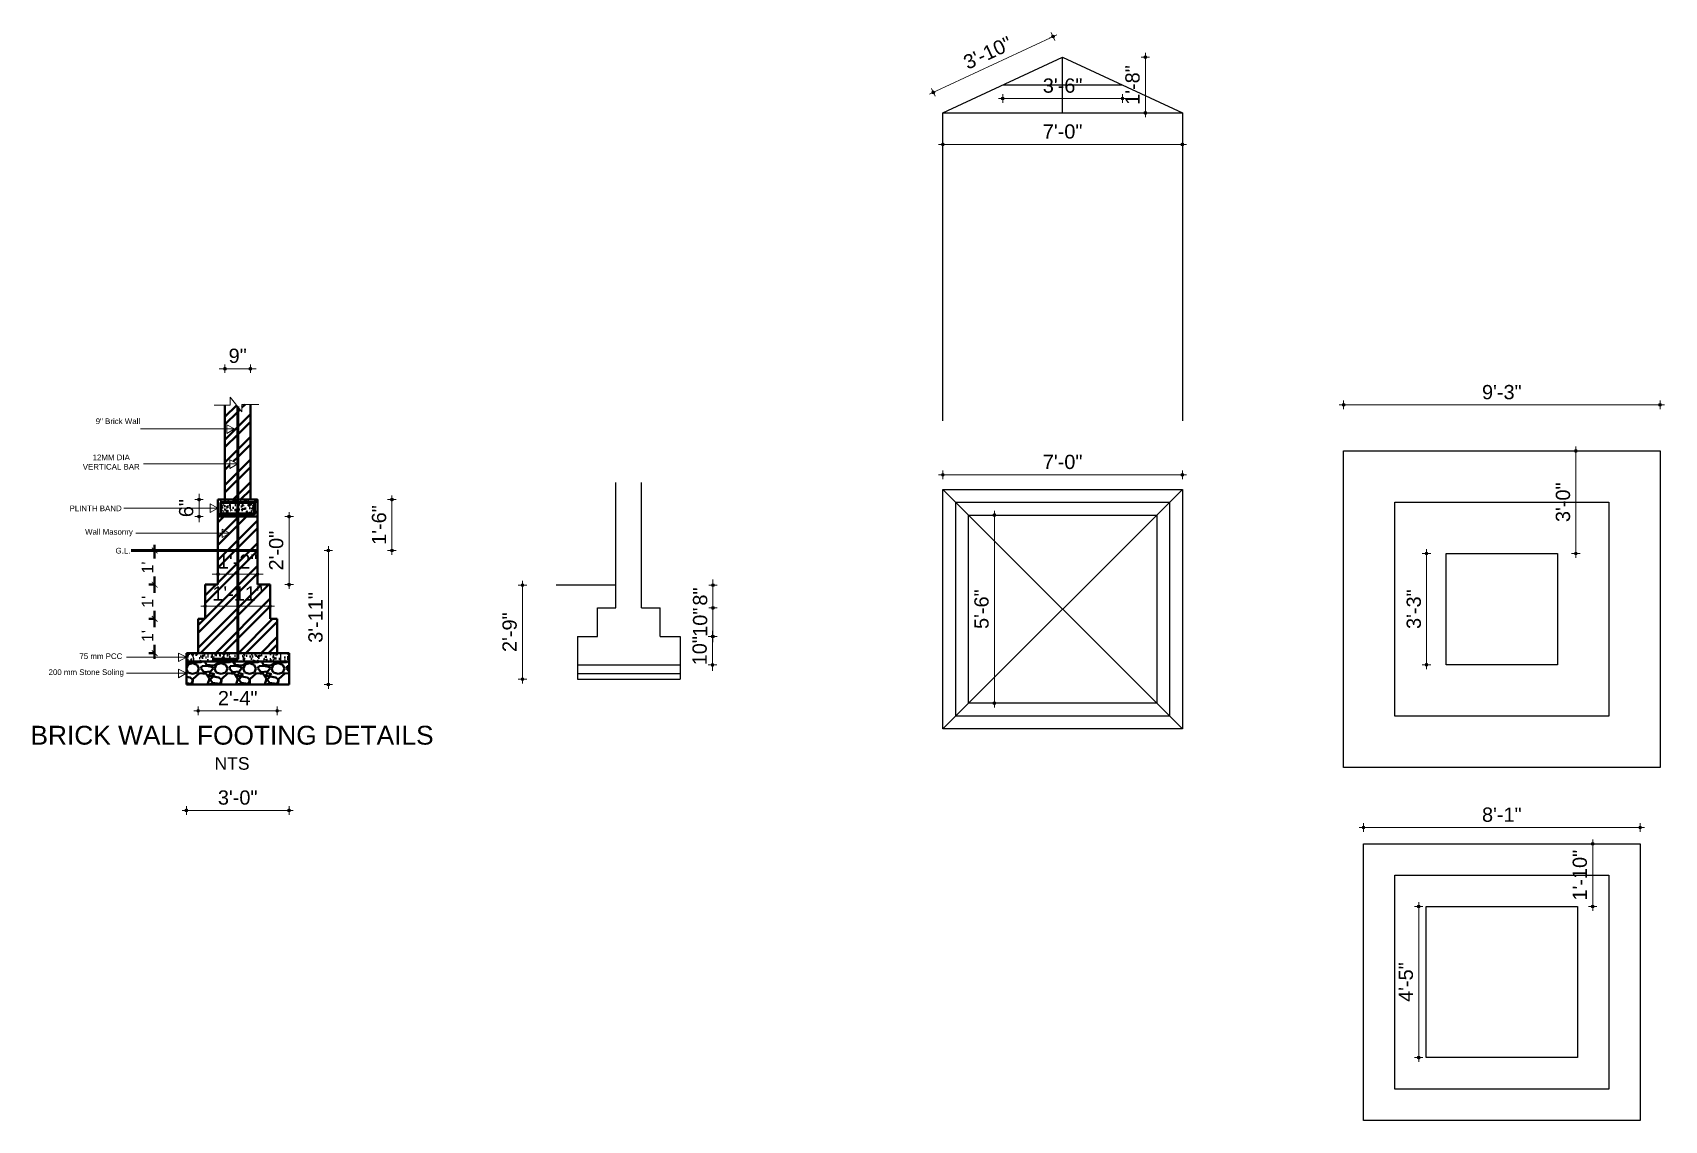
# Model space of a CAD drawing. Header units: inches. Extents: x -2003 to 2927, y -2753 to -1575.
# Drawn here: x 974 to 1546, y -2188 to -1807 of the extents above; entities that cross this region are included whole.
import ezdxf

# ---------------------------------------------------------------- set-up
doc = ezdxf.new("R2010")
doc.units = ezdxf.units.IN
doc.header["$LTSCALE"] = 0.5
doc.header["$MEASUREMENT"] = 0
doc.header["$PDMODE"] = 66
for name, color, linetype, lineweight in [('hatch', 9, 'Continuous', 0), ('SLAB', 1, 'Continuous', 50), ('Staircase_C', 4, 'Continuous', 18), ('TEXT', 220, 'Continuous', 9), ('Toilet', 7, 'Continuous', 25), ('wall', 20, 'Continuous', 40), ('Wall_C', 6, 'Continuous', 40)]:
    doc.layers.add(name, color=color, linetype=linetype, lineweight=lineweight)
doc.styles.get("Standard").update_dxf_attribs({"font": 'arial.ttf'})
doc.styles.add('style1', font='arial.ttf', dxfattribs={"height": 7})
doc.dimstyles.new('FT_50_scale', dxfattribs={"dimscale": 0.5, "dimtxt": 8, "dimasz": 4, "dimexe": 4, "dimexo": 6, "dimgap": 1, "dimtad": 1, "dimdec": 0, "dimzin": 0, "dimdsep": 46, "dimlunit": 4, "dimtxsty": 'Standard', "dimblk": 'ARCHTICK', "dimcen": 0.125, "dimdle": 4, "dimclrd": 256, "dimclre": 256, "dimclrt": 3, "dimadec": 0, "dimazin": 0, "dimtfac": 1, "dimtdec": 0, "dimtix": 1, "dimtofl": 0, "dimtmove": 2, "dimatfit": 0, "dimfxl": 4, "dimfxlon": 1, "dimtolj": 1, "dimtzin": 0, "dimlwd": -1, "dimlwe": -1, "dimarcsym": 1})
doc.dimstyles.new('S8', dxfattribs={"dimtxt": 5, "dimasz": 1, "dimexe": 6, "dimexo": 18, "dimgap": 1.9375, "dimtad": 1, "dimdec": 0, "dimzin": 3, "dimdsep": 46, "dimlunit": 4, "dimtxsty": 'Standard', "dimblk": 'dot 2', "dimcen": 12, "dimse1": 1, "dimse2": 1, "dimclrd": 1, "dimclre": 1, "dimclrt": 256, "dimadec": 0, "dimazin": 0, "dimtfac": 0.75, "dimtdec": 0, "dimtix": 1, "dimtmove": 1, "dimatfit": 3, "dimldrblk": 'DOT', "dimfxl": 1, "dimtolj": 1, "dimtzin": 0, "dimlwd": 9, "dimlwe": 9, "dimarcsym": 0})
pattern_1 = [(50, (0, 0), (3.5863009, -0.3137607), [0.375, -4.125]), (355, (0, 0), (-0.6937567, 3.7609607), [0.3, -3.3]), (100.4514, (0.299, -0.026), (2.8925469, 3.4471977), [0.318701, -3.5057106]), (46.1842, (0, 1), (5.3362052, -0.827595), [0.5625, -6.1875]), (96.6356, (0.4447, 0.931), (4.6733135, 4.8705894), [0.4780514, -5.258565]), (351.1842, (0, 1), (4.6733097, 4.870593), [0.45, -4.95]), (21, (0.5, 0.75), (2.9845353, -2.01309445), [0.375, -4.125]), (326, (0.5, 0.75), (1.2165767, 3.6257502), [0.3, -3.3]), (71.4514, (0.7487, 0.5822), (4.2011131, 1.6126525), [0.318701, -3.5057106]), (37.5, (0, 0), (0.06079928, 1.66446927), [0, -3.26, 0, -3.35, 0, -3.3125]), (7.5, (0, 0), (1.3153477, 1.97205856), [0, -1.91, 0, -3.185, 0, -1.2625]), (327.5, (-1.115, 0), (2.66911218, -0.11277436), [0, -1.25, 0, -3.9, 0, -5.175]), (317.5, (-1.615, 0), (2.91593085, 0.5005249), [0, -1.625, 0, -2.59, 0, -3.675])]

# ---------------------------------------------------------------- blocks, each defined once
blk = doc.blocks.new('_ArchTick')
at = {"color": 0, "linetype": 'ByBlock', "const_width": 0.15}
blk.add_lwpolyline([(-0.5, -0.5), (0.5, 0.5)], dxfattribs=at)
blk = doc.blocks.new('*D727')
at = {"layer": 'Defpoints', "color": 0, "ltscale": 0.8, "transparency": 16777216}
for p in [(6812.68, 6670.86), (6827.45, 6670.86), (6827.45, 6658.86)]:
    blk.add_point(p, dxfattribs=at)
at = {"layer": 'Wall_C', "ltscale": 0.8, "transparency": 16777216}
for p, q in [((6812.68, 6656.86), (6812.68, 6672.86)), ((6812.72, 6670.86), (6810.68, 6670.86)), ((6812.72, 6658.86), (6810.68, 6658.86))]:
    blk.add_line(p, q, dxfattribs=at)
at = {"layer": 'Wall_C', "ltscale": 0.8, "transparency": 16777216, "xscale": 2, "yscale": 2, "zscale": 2}
for p, rotation in [((6812.68, 6670.86), 90), ((6812.68, 6658.86), 270)]:
    blk.add_blockref('_ArchTick', p, dxfattribs=dict(at, rotation=rotation))
at = {"layer": 'Wall_C', "color": 3, "ltscale": 0.8, "transparency": 16777216, "insert": (6810.17, 6664.86), "char_height": 4, "attachment_point": 5, "rotation": 90, "bg_fill": 3, "box_fill_scale": 1.25, "bg_fill_color": 256, "bg_fill_true_color": 13158600, "bg_fill_transparency": 213004}
blk.add_mtext("\\A1;1'", dxfattribs=at)
blk = doc.blocks.new('*D728')
at = {"layer": 'Defpoints', "color": 0, "ltscale": 0.8, "transparency": 16777216}
for p in [(6812.68, 6682.86), (6830.42, 6682.86), (6827.45, 6670.86)]:
    blk.add_point(p, dxfattribs=at)
at = {"layer": 'Wall_C', "ltscale": 0.8, "transparency": 16777216}
for p, q in [((6812.68, 6668.86), (6812.68, 6684.86)), ((6812.72, 6682.86), (6810.68, 6682.86)), ((6812.72, 6670.86), (6810.68, 6670.86))]:
    blk.add_line(p, q, dxfattribs=at)
at = {"layer": 'Wall_C', "ltscale": 0.8, "transparency": 16777216, "xscale": 2, "yscale": 2, "zscale": 2}
for p, rotation in [((6812.68, 6682.86), 90), ((6812.68, 6670.86), 270)]:
    blk.add_blockref('_ArchTick', p, dxfattribs=dict(at, rotation=rotation))
at = {"layer": 'Wall_C', "color": 3, "ltscale": 0.8, "transparency": 16777216, "insert": (6810.17, 6676.86), "char_height": 4, "attachment_point": 5, "rotation": 90, "bg_fill": 3, "box_fill_scale": 1.25, "bg_fill_color": 256, "bg_fill_true_color": 13158600, "bg_fill_transparency": 6491508}
blk.add_mtext("\\A1;1'", dxfattribs=at)
blk = doc.blocks.new('*D729')
at = {"layer": 'Defpoints', "color": 0, "ltscale": 0.8, "transparency": 16777216}
for p in [(6812.68, 6694.86), (6834.87, 6694.86), (6830.42, 6682.86)]:
    blk.add_point(p, dxfattribs=at)
at = {"layer": 'Wall_C', "ltscale": 0.8, "transparency": 16777216}
for p, q in [((6812.68, 6680.86), (6812.68, 6696.86)), ((6812.72, 6694.86), (6810.68, 6694.86)), ((6812.72, 6682.86), (6810.68, 6682.86))]:
    blk.add_line(p, q, dxfattribs=at)
at = {"layer": 'Wall_C', "ltscale": 0.8, "transparency": 16777216, "xscale": 2, "yscale": 2, "zscale": 2}
for p, rotation in [((6812.68, 6694.86), 90), ((6812.68, 6682.86), 270)]:
    blk.add_blockref('_ArchTick', p, dxfattribs=dict(at, rotation=rotation))
at = {"layer": 'Wall_C', "color": 3, "ltscale": 0.8, "transparency": 16777216, "insert": (6810.17, 6688.86), "char_height": 4, "attachment_point": 5, "rotation": 90, "bg_fill": 3, "box_fill_scale": 1.25, "bg_fill_color": 256, "bg_fill_true_color": 13158600, "bg_fill_transparency": 344828}
blk.add_mtext("\\A1;1'", dxfattribs=at)
blk = doc.blocks.new('dot1')
at = {"layer": 'hatch'}
h = blk.add_hatch(color=256, dxfattribs=at)
edge = h.paths.add_edge_path()
edge.add_arc((0, 0), 1, 0, 360)
for p, q in [((3, 0), (-3, 0)), ((0, 3), (0, -3))]:
    blk.add_line(p, q, dxfattribs=at)
blk.add_circle((0, 0), 1, dxfattribs=at)
blk = doc.blocks.new('dot 2')
at = {"layer": 'hatch', "xscale": 0.5, "yscale": 0.5, "zscale": 0.5}
blk.add_blockref('dot1', (0, 0), dxfattribs=at)
blk = doc.blocks.new('*D731')
at = {"layer": 'Defpoints', "color": 0, "transparency": 16777216}
for p in [(1050.32, -1924.75), (1041.41, -1954.14), (1050.32, -1954.14)]:
    blk.add_point(p, dxfattribs=at)
at = {"layer": 'Toilet', "color": 1, "lineweight": 9, "transparency": 16777216}
for p, q in [((1040.41, -1924.75), (1039.41, -1924.75)), ((1041.41, -1924.75), (1050.32, -1924.75)), ((1051.32, -1924.75), (1052.32, -1924.75))]:
    blk.add_line(p, q, dxfattribs=at)
blk.add_blockref('dot 2', (1041.41, -1924.75), dxfattribs=at)
at = {"layer": 'Toilet', "color": 1, "lineweight": 9, "transparency": 16777216, "rotation": 180}
blk.add_blockref('dot 2', (1050.32, -1924.75), dxfattribs=at)
at = {"layer": 'Toilet', "transparency": 16777216, "insert": (1045.87, -1920.26), "char_height": 5, "attachment_point": 5}
blk.add_mtext('\\A1;9"', dxfattribs=at)
blk = doc.blocks.new('_Dot')
at = {"color": 0, "linetype": 'ByBlock', "lineweight": -2}
blk.add_line((-0.5, 0), (-1, 0), dxfattribs=at)
at = {"color": 0, "linetype": 'ByBlock', "const_width": 0.5}
blk.add_lwpolyline([(-0.25, 0, 1), (0.25, 0, 1)], format="xyb", close=True, dxfattribs=at)
blk = doc.blocks.new('*D732')
at = {"layer": 'Defpoints', "color": 0, "transparency": 16777216}
for p in [(1032.01, -2024.5), (1059.73, -2024.5), (1032.01, -2044.76)]:
    blk.add_point(p, dxfattribs=at)
at = {"layer": 'Toilet', "color": 1, "lineweight": 9, "transparency": 16777216}
blk.add_line((1058.73, -2044.76), (1033.01, -2044.76), dxfattribs=at)
at = {"layer": 'Toilet', "color": 1, "lineweight": 9, "transparency": 16777216, "rotation": 180}
blk.add_blockref('dot 2', (1032.01, -2044.76), dxfattribs=at)
at = {"layer": 'Toilet', "color": 1, "lineweight": 9, "transparency": 16777216}
blk.add_blockref('dot 2', (1059.73, -2044.76), dxfattribs=at)
at = {"layer": 'Toilet', "transparency": 16777216, "insert": (1045.87, -2040.31), "char_height": 5, "attachment_point": 5}
blk.add_mtext('\\A1;2\'-4"', dxfattribs=at)
blk = doc.blocks.new('*D733')
at = {"layer": 'Defpoints', "color": 0, "transparency": 16777216}
for p in [(1022.95, -1988.5), (1027.87, -2035.5), (1077.68, -2035.5)]:
    blk.add_point(p, dxfattribs=at)
at = {"layer": 'Toilet', "color": 1, "lineweight": 9, "transparency": 16777216}
blk.add_line((1077.68, -1989.5), (1077.68, -2034.5), dxfattribs=at)
for p, rotation in [((1077.68, -1988.5), 90), ((1077.68, -2035.5), 270)]:
    blk.add_blockref('dot 2', p, dxfattribs=dict(at, rotation=rotation))
at = {"layer": 'Toilet', "transparency": 16777216, "insert": (1073.18, -2012), "char_height": 5, "attachment_point": 5, "rotation": 90}
blk.add_mtext('\\A1;3\'-11"', dxfattribs=at)
blk = doc.blocks.new('*D734')
at = {"layer": 'Defpoints', "color": 0, "transparency": 16777216}
for p in [(1027.87, -2035.5), (1063.87, -2035.5), (1027.87, -2079.69)]:
    blk.add_point(p, dxfattribs=at)
at = {"layer": 'Toilet', "color": 1, "lineweight": 9, "transparency": 16777216}
blk.add_line((1062.87, -2079.69), (1028.87, -2079.69), dxfattribs=at)
at = {"layer": 'Toilet', "color": 1, "lineweight": 9, "transparency": 16777216, "rotation": 180}
blk.add_blockref('dot 2', (1027.87, -2079.69), dxfattribs=at)
at = {"layer": 'Toilet', "color": 1, "lineweight": 9, "transparency": 16777216}
blk.add_blockref('dot 2', (1063.87, -2079.69), dxfattribs=at)
at = {"layer": 'Toilet', "transparency": 16777216, "insert": (1045.87, -2075.2), "char_height": 5, "attachment_point": 5}
blk.add_mtext('\\A1;3\'-0"', dxfattribs=at)
blk = doc.blocks.new('*D736')
at = {"layer": 'Defpoints', "color": 0, "transparency": 16777216}
for p in [(1052.8, -1996.84), (1038.94, -2000.5), (1052.8, -2000.5)]:
    blk.add_point(p, dxfattribs=at)
at = {"layer": 'Toilet', "color": 1, "lineweight": 9, "transparency": 16777216}
for p, q in [((1037.94, -1996.84), (1036.94, -1996.84)), ((1038.94, -1996.84), (1052.8, -1996.84)), ((1053.8, -1996.84), (1054.8, -1996.84))]:
    blk.add_line(p, q, dxfattribs=at)
blk.add_blockref('dot 2', (1038.94, -1996.84), dxfattribs=at)
at = {"layer": 'Toilet', "color": 1, "lineweight": 9, "transparency": 16777216, "rotation": 180}
blk.add_blockref('dot 2', (1052.8, -1996.84), dxfattribs=at)
at = {"layer": 'Toilet', "transparency": 16777216, "insert": (1045.87, -1992.39), "char_height": 5, "attachment_point": 5}
blk.add_mtext('\\A1;1\'-2"', dxfattribs=at)
blk = doc.blocks.new('*D737')
at = {"layer": 'Defpoints', "color": 0, "transparency": 16777216}
for p in [(1038.94, -1970.68), (1099.96, -1970.68), (1030.67, -1988.5)]:
    blk.add_point(p, dxfattribs=at)
at = {"layer": 'Toilet', "color": 1, "lineweight": 9, "transparency": 16777216}
blk.add_line((1099.96, -1987.5), (1099.96, -1971.68), dxfattribs=at)
for p, rotation in [((1099.96, -1970.68), 90), ((1099.96, -1988.5), 270)]:
    blk.add_blockref('dot 2', p, dxfattribs=dict(at, rotation=rotation))
at = {"layer": 'Toilet', "transparency": 16777216, "insert": (1095.47, -1979.59), "char_height": 5, "attachment_point": 5, "rotation": 90}
blk.add_mtext('\\A1;1\'-6"', dxfattribs=at)
blk = doc.blocks.new('*D738')
at = {"layer": 'Defpoints', "color": 0, "transparency": 16777216}
for p in [(1052.8, -1976.62), (1063.89, -1976.62), (1052.8, -2000.5)]:
    blk.add_point(p, dxfattribs=at)
at = {"layer": 'Toilet', "color": 1, "lineweight": 9, "transparency": 16777216}
blk.add_line((1063.89, -1999.5), (1063.89, -1977.62), dxfattribs=at)
for p, rotation in [((1063.89, -1976.62), 90), ((1063.89, -2000.5), 270)]:
    blk.add_blockref('dot 2', p, dxfattribs=dict(at, rotation=rotation))
at = {"layer": 'Toilet', "transparency": 16777216, "insert": (1059.4, -1988.56), "char_height": 5, "attachment_point": 5, "rotation": 90}
blk.add_mtext('\\A1;2\'-0"', dxfattribs=at)
blk = doc.blocks.new('*D739')
at = {"layer": 'Defpoints', "color": 0, "transparency": 16777216}
for p in [(1038.94, -1970.68), (1032.32, -1976.62), (1038.94, -1976.62)]:
    blk.add_point(p, dxfattribs=at)
at = {"layer": 'Toilet', "color": 1, "lineweight": 9, "transparency": 16777216}
for p, q in [((1032.32, -1969.68), (1032.32, -1968.68)), ((1032.32, -1970.68), (1032.32, -1976.62)), ((1032.32, -1977.62), (1032.32, -1978.62))]:
    blk.add_line(p, q, dxfattribs=at)
for p, rotation in [((1032.32, -1970.68), 270), ((1032.32, -1976.62), 90)]:
    blk.add_blockref('dot 2', p, dxfattribs=dict(at, rotation=rotation))
at = {"layer": 'Toilet', "transparency": 16777216, "insert": (1027.83, -1973.65), "char_height": 5, "attachment_point": 5, "rotation": 90}
blk.add_mtext('\\A1;6"', dxfattribs=at)
blk = doc.blocks.new('*D742')
at = {"layer": 'Defpoints', "color": 0, "transparency": 16777216}
for p in [(1537.73, -2085.7), (1440.73, -2091.41), (1537.73, -2091.41)]:
    blk.add_point(p, dxfattribs=at)
at = {"layer": 'Toilet', "color": 1, "lineweight": 9, "transparency": 16777216}
blk.add_line((1441.73, -2085.7), (1536.73, -2085.7), dxfattribs=at)
at = {"layer": 'Toilet', "color": 1, "lineweight": 9, "transparency": 16777216, "rotation": 180}
blk.add_blockref('dot 2', (1440.73, -2085.7), dxfattribs=at)
at = {"layer": 'Toilet', "color": 1, "lineweight": 9, "transparency": 16777216}
blk.add_blockref('dot 2', (1537.73, -2085.7), dxfattribs=at)
at = {"layer": 'Toilet', "transparency": 16777216, "insert": (1489.23, -2081.21), "char_height": 5, "attachment_point": 5}
blk.add_mtext('\\A1;8\'-1"', dxfattribs=at)
blk = doc.blocks.new('*D743')
at = {"layer": 'Defpoints', "color": 0, "transparency": 16777216}
for p in [(1460.07, -2113.41), (1462.73, -2113.41), (1462.73, -2166.41)]:
    blk.add_point(p, dxfattribs=at)
at = {"layer": 'Toilet', "color": 1, "lineweight": 9, "transparency": 16777216}
blk.add_line((1460.07, -2165.41), (1460.07, -2114.41), dxfattribs=at)
for p, rotation in [((1460.07, -2113.41), 90), ((1460.07, -2166.41), 270)]:
    blk.add_blockref('dot 2', p, dxfattribs=dict(at, rotation=rotation))
at = {"layer": 'Toilet', "transparency": 16777216, "insert": (1455.59, -2139.91), "char_height": 5, "attachment_point": 5, "rotation": 90}
blk.add_mtext('\\A1;4\'-5"', dxfattribs=at)
blk = doc.blocks.new('*D744')
at = {"layer": 'Defpoints', "color": 0, "transparency": 16777216}
for p in [(1377.19, -1961.96), (1293.19, -1967.09), (1377.19, -1967.09)]:
    blk.add_point(p, dxfattribs=at)
at = {"layer": 'Toilet', "color": 1, "lineweight": 9, "transparency": 16777216}
blk.add_line((1294.19, -1961.96), (1376.19, -1961.96), dxfattribs=at)
at = {"layer": 'Toilet', "color": 1, "lineweight": 9, "transparency": 16777216, "rotation": 180}
blk.add_blockref('dot 2', (1293.19, -1961.96), dxfattribs=at)
at = {"layer": 'Toilet', "color": 1, "lineweight": 9, "transparency": 16777216}
blk.add_blockref('dot 2', (1377.19, -1961.96), dxfattribs=at)
at = {"layer": 'Toilet', "transparency": 16777216, "insert": (1335.19, -1957.47), "char_height": 5, "attachment_point": 5}
blk.add_mtext('\\A1;7\'-0"', dxfattribs=at)
blk = doc.blocks.new('*D745')
at = {"layer": 'Defpoints', "color": 0, "transparency": 16777216}
for p in [(1302.19, -1976.09), (1311.25, -1976.09), (1302.19, -2042.09)]:
    blk.add_point(p, dxfattribs=at)
at = {"layer": 'Toilet', "color": 1, "lineweight": 9, "transparency": 16777216}
blk.add_line((1311.25, -2041.09), (1311.25, -1977.09), dxfattribs=at)
for p, rotation in [((1311.25, -1976.09), 90), ((1311.25, -2042.09), 270)]:
    blk.add_blockref('dot 2', p, dxfattribs=dict(at, rotation=rotation))
at = {"layer": 'Toilet', "transparency": 16777216, "insert": (1306.76, -2009.09), "char_height": 5, "attachment_point": 5, "rotation": 90}
blk.add_mtext('\\A1;5\'-6"', dxfattribs=at)
blk = doc.blocks.new('*D746')
at = {"layer": 'Defpoints', "color": 0, "transparency": 16777216}
for p in [(1508.73, -1953.59), (1515.18, -1953.59), (1508.73, -1989.59)]:
    blk.add_point(p, dxfattribs=at)
at = {"layer": 'Toilet', "color": 1, "lineweight": 9, "transparency": 16777216}
blk.add_line((1515.18, -1988.59), (1515.18, -1954.59), dxfattribs=at)
for p, rotation in [((1515.18, -1953.59), 90), ((1515.18, -1989.59), 270)]:
    blk.add_blockref('dot 2', p, dxfattribs=dict(at, rotation=rotation))
at = {"layer": 'Toilet', "transparency": 16777216, "insert": (1510.69, -1971.59), "char_height": 5, "attachment_point": 5, "rotation": 90}
blk.add_mtext('\\A1;3\'-0"', dxfattribs=at)
blk = doc.blocks.new('*D747')
at = {"layer": 'Defpoints', "color": 0, "transparency": 16777216}
for p in [(1515.18, -2091.41), (1521.09, -2091.41), (1515.18, -2113.41)]:
    blk.add_point(p, dxfattribs=at)
at = {"layer": 'Toilet', "color": 1, "lineweight": 9, "transparency": 16777216}
blk.add_line((1521.09, -2112.41), (1521.09, -2092.41), dxfattribs=at)
for p, rotation in [((1521.09, -2091.41), 90), ((1521.09, -2113.41), 270)]:
    blk.add_blockref('dot 2', p, dxfattribs=dict(at, rotation=rotation))
at = {"layer": 'Toilet', "transparency": 16777216, "insert": (1516.6, -2102.41), "char_height": 5, "attachment_point": 5, "rotation": 90}
blk.add_mtext('\\A1;1\'-10"', dxfattribs=at)
blk = doc.blocks.new('*D748')
at = {"layer": 'Defpoints', "color": 0, "transparency": 16777216}
for p in [(1201.05, -2018.67), (1201.05, -2028.67), (1212.4, -2028.67)]:
    blk.add_point(p, dxfattribs=at)
at = {"layer": 'Toilet', "color": 1, "lineweight": 9, "transparency": 16777216}
for p, q in [((1212.4, -2017.67), (1212.4, -2016.67)), ((1212.4, -2018.67), (1212.4, -2028.67)), ((1212.4, -2029.67), (1212.4, -2030.67))]:
    blk.add_line(p, q, dxfattribs=at)
for p, rotation in [((1212.4, -2018.67), 270), ((1212.4, -2028.67), 90)]:
    blk.add_blockref('dot 2', p, dxfattribs=dict(at, rotation=rotation))
at = {"layer": 'Toilet', "transparency": 16777216, "insert": (1207.91, -2023.67), "char_height": 5, "attachment_point": 5, "rotation": 90}
blk.add_mtext('\\A1;10"', dxfattribs=at)
blk = doc.blocks.new('*D749')
at = {"layer": 'Defpoints', "color": 0, "transparency": 16777216}
for p in [(1194.05, -2008.67), (1212.57, -2008.67), (1194.05, -2018.67)]:
    blk.add_point(p, dxfattribs=at)
at = {"layer": 'Toilet', "color": 1, "lineweight": 9, "transparency": 16777216}
for p, q in [((1212.57, -2007.67), (1212.57, -2006.67)), ((1212.57, -2018.67), (1212.57, -2008.67)), ((1212.57, -2019.67), (1212.57, -2020.67))]:
    blk.add_line(p, q, dxfattribs=at)
for p, rotation in [((1212.57, -2008.67), 270), ((1212.57, -2018.67), 90)]:
    blk.add_blockref('dot 2', p, dxfattribs=dict(at, rotation=rotation))
at = {"layer": 'Toilet', "transparency": 16777216, "insert": (1208.08, -2013.67), "char_height": 5, "attachment_point": 5, "rotation": 90}
blk.add_mtext('\\A1;10"', dxfattribs=at)
blk = doc.blocks.new('*D750')
at = {"layer": 'Defpoints', "color": 0, "transparency": 16777216}
for p in [(1145.76, -2000.67), (1165.05, -2000.67), (1165.05, -2033.67)]:
    blk.add_point(p, dxfattribs=at)
at = {"layer": 'Toilet', "color": 1, "lineweight": 9, "transparency": 16777216}
blk.add_line((1145.76, -2032.67), (1145.76, -2001.67), dxfattribs=at)
for p, rotation in [((1145.76, -2000.67), 90), ((1145.76, -2033.67), 270)]:
    blk.add_blockref('dot 2', p, dxfattribs=dict(at, rotation=rotation))
at = {"layer": 'Toilet', "transparency": 16777216, "insert": (1141.26, -2017.17), "char_height": 5, "attachment_point": 5, "rotation": 90}
blk.add_mtext('\\A1;2\'-9"', dxfattribs=at)
blk = doc.blocks.new('*D751')
at = {"layer": 'Defpoints', "color": 0, "transparency": 16777216}
for p in [(1178.55, -2000.67), (1212.57, -2000.67), (1178.55, -2008.67)]:
    blk.add_point(p, dxfattribs=at)
at = {"layer": 'Toilet', "color": 1, "lineweight": 9, "transparency": 16777216}
for p, q in [((1212.57, -1999.67), (1212.57, -1998.67)), ((1212.57, -2008.67), (1212.57, -2000.67)), ((1212.57, -2009.67), (1212.57, -2010.67))]:
    blk.add_line(p, q, dxfattribs=at)
for p, rotation in [((1212.57, -2000.67), 270), ((1212.57, -2008.67), 90)]:
    blk.add_blockref('dot 2', p, dxfattribs=dict(at, rotation=rotation))
at = {"layer": 'Toilet', "transparency": 16777216, "insert": (1208.08, -2004.67), "char_height": 5, "attachment_point": 5, "rotation": 90}
blk.add_mtext('\\A1;8"', dxfattribs=at)
blk = doc.blocks.new('*D752')
at = {"layer": 'Defpoints', "color": 0, "transparency": 16777216}
for p in [(1331.82, -1808.22), (1335.19, -1815.46), (1293.19, -1835.05)]:
    blk.add_point(p, dxfattribs=at)
at = {"layer": 'Toilet', "color": 1, "lineweight": 9, "transparency": 16777216}
blk.add_line((1290.73, -1827.39), (1330.91, -1808.65), dxfattribs=at)
for p, rotation in [((1331.82, -1808.22), 24.99999999999985), ((1289.82, -1827.81), 204.9999999999998)]:
    blk.add_blockref('dot 2', p, dxfattribs=dict(at, rotation=rotation))
at = {"layer": 'Toilet', "transparency": 16777216, "insert": (1308.92, -1813.94), "char_height": 5, "attachment_point": 5, "rotation": 25}
blk.add_mtext('\\A1;3\'-10"', dxfattribs=at)
blk = doc.blocks.new('*D753')
at = {"layer": 'Defpoints', "color": 0, "transparency": 16777216}
for p in [(1314.19, -1825.25), (1356.19, -1825.25), (1314.19, -1829.97)]:
    blk.add_point(p, dxfattribs=at)
at = {"layer": 'Toilet', "color": 1, "lineweight": 9, "transparency": 16777216}
blk.add_line((1355.19, -1829.97), (1315.19, -1829.97), dxfattribs=at)
at = {"layer": 'Toilet', "color": 1, "lineweight": 9, "transparency": 16777216, "rotation": 180}
blk.add_blockref('dot 2', (1314.19, -1829.97), dxfattribs=at)
at = {"layer": 'Toilet', "color": 1, "lineweight": 9, "transparency": 16777216}
blk.add_blockref('dot 2', (1356.19, -1829.97), dxfattribs=at)
at = {"layer": 'Toilet', "transparency": 16777216, "insert": (1335.19, -1825.47), "char_height": 5, "attachment_point": 5}
blk.add_mtext('\\A1;3\'-6"', dxfattribs=at)
blk = doc.blocks.new('*D754')
at = {"layer": 'Defpoints', "color": 0, "transparency": 16777216}
for p in [(1293.19, -1835.05), (1377.19, -1835.05), (1377.19, -1846.06)]:
    blk.add_point(p, dxfattribs=at)
at = {"layer": 'Toilet', "color": 1, "lineweight": 9, "transparency": 16777216}
blk.add_line((1294.19, -1846.06), (1376.19, -1846.06), dxfattribs=at)
at = {"layer": 'Toilet', "color": 1, "lineweight": 9, "transparency": 16777216, "rotation": 180}
blk.add_blockref('dot 2', (1293.19, -1846.06), dxfattribs=at)
at = {"layer": 'Toilet', "color": 1, "lineweight": 9, "transparency": 16777216}
blk.add_blockref('dot 2', (1377.19, -1846.06), dxfattribs=at)
at = {"layer": 'Toilet', "transparency": 16777216, "insert": (1335.19, -1841.57), "char_height": 5, "attachment_point": 5}
blk.add_mtext('\\A1;7\'-0"', dxfattribs=at)
blk = doc.blocks.new('*D755')
at = {"layer": 'Defpoints', "color": 0, "transparency": 16777216}
for p in [(1335.19, -1815.46), (1364.21, -1815.46), (1335.19, -1835.05)]:
    blk.add_point(p, dxfattribs=at)
at = {"layer": 'Toilet', "color": 1, "lineweight": 9, "transparency": 16777216}
blk.add_line((1364.21, -1834.05), (1364.21, -1816.46), dxfattribs=at)
for p, rotation in [((1364.21, -1815.46), 90), ((1364.21, -1835.05), 270)]:
    blk.add_blockref('dot 2', p, dxfattribs=dict(at, rotation=rotation))
at = {"layer": 'Toilet', "transparency": 16777216, "insert": (1359.72, -1825.25), "char_height": 5, "attachment_point": 5, "rotation": 90}
blk.add_mtext('\\A1;1\'-8"', dxfattribs=at)
blk = doc.blocks.new('vhm')
at = {"layer": 'hatch'}
h = blk.add_hatch(color=7, dxfattribs=at)
h.dxf.hatch_style = 1
h.paths.add_polyline_path([(6837, 6711.05, 1), (6836.01, 6711.05, 1)])
h.paths.add_polyline_path([(6837, 6708.38, 1), (6836.01, 6708.38, 1)])
h.paths.add_polyline_path([(6847.59, 6711.05, 1), (6846.6, 6711.05, 1)])
h.paths.add_polyline_path([(6846.6, 6708.38, 1), (6847.59, 6708.38, 1)])
at = {"layer": 'Wall_C', "ltscale": 0.8}
h = blk.add_hatch(dxfattribs=at)
h.set_pattern_fill('ANSI32', color=256, scale=15, style=0)
h.paths.add_polyline_path([(6841.8, 6745.33), (6839.19, 6748.62), (6839.19, 6745.77), (6837.35, 6745.77), (6837.35, 6725.19), (6839.09, 6725.19), (6839.09, 6726.64), (6841.8, 6725.19)])
h = blk.add_hatch(dxfattribs=at)
h.set_pattern_fill('ANSI32', color=256, scale=15, style=0)
h.paths.add_polyline_path([(6830.42, 6670.86), (6827.94, 6670.86), (6827.94, 6658.86), (6841.8, 6658.86), (6841.8, 6666.44), (6841.8, 6694.86), (6834.87, 6694.86), (6834.87, 6682.86), (6830.42, 6682.86)])
h.paths.add_polyline_path([(6841.8, 6694.86), (6848.73, 6694.86), (6848.73, 6706.74), (6841.8, 6706.74)])
h.paths.add_polyline_path([(6848.73, 6694.86), (6841.8, 6694.86), (6841.8, 6666.44), (6841.8, 6658.86), (6855.66, 6658.86), (6855.66, 6670.86), (6853.19, 6670.86), (6853.19, 6682.86), (6848.73, 6682.86)])
h.paths.add_polyline_path([(6841.8, 6706.74), (6834.87, 6706.74), (6834.87, 6694.86), (6841.8, 6694.86)])
h.paths.add_polyline_path([(6837.35, 6712.68), (6841.8, 6712.68), (6841.8, 6725.19), (6839.09, 6723.63), (6839.09, 6725.19), (6837.35, 6725.19)])
h.paths.add_polyline_path([(6846.26, 6746.09), (6843.29, 6746.09), (6843.29, 6743.46), (6841.8, 6745.33), (6841.8, 6712.68), (6846.26, 6712.68)])
h = blk.add_hatch(dxfattribs=at)
h.set_pattern_fill('AR-CONC', color=256, scale=0.5, style=0)
h.set_pattern_definition(pattern_1)
h.paths.add_polyline_path([(6841.8, 6711.69), (6835.86, 6711.69), (6835.86, 6707.73), (6841.8, 6707.73)], flags=17)
h.paths.add_polyline_path([(6837, 6708.38, -1), (6836.01, 6708.38, -1)], flags=16)
h.paths.add_polyline_path([(6836.01, 6711.05, -1), (6837, 6711.05, -1)], flags=16)
h.paths.add_polyline_path([(6841.8, 6712.68), (6834.87, 6712.68), (6834.87, 6706.74), (6841.8, 6706.74), (6841.8, 6707.73), (6835.86, 6707.73), (6835.86, 6711.69), (6841.8, 6711.69)])
h.paths.add_polyline_path([(6848.73, 6712.68), (6841.8, 6712.68), (6841.8, 6711.69), (6847.74, 6711.69), (6847.74, 6707.73), (6841.8, 6707.73), (6841.8, 6706.74), (6848.73, 6706.74)])
h.paths.add_polyline_path([(6847.74, 6711.69), (6841.8, 6711.69), (6841.8, 6707.73), (6847.74, 6707.73)], flags=17)
h.paths.add_polyline_path([(6846.6, 6711.05, -1), (6847.59, 6711.05, -1)], flags=16)
h.paths.add_polyline_path([(6847.59, 6708.38, -1), (6846.6, 6708.38, -1)], flags=16)
h = blk.add_hatch(dxfattribs=at)
h.set_pattern_fill('AR-CONC', color=256, scale=0.5, style=0)
h.set_pattern_definition(pattern_1)
h.paths.add_polyline_path([(6823.8, 6658.86), (6823.8, 6655.86), (6859.8, 6655.86), (6859.8, 6658.86)])
h = blk.add_hatch(dxfattribs=at)
h.set_pattern_fill('GRAVEL', color=256, scale=10, style=0)
h.set_pattern_definition([(228.0128, (7.2, 10), (-79.99998232, -90.000013416), [1.34536, -133.19088]), (184.9697, (6.3, 9), (120.000010515, 9.99991307), [2.30868, -228.55925]), (132.5104, (4, 8.8), (99.999907183, -110.00008674), [1.62788, -161.16032]), (267.2737, (0.1, 6.3), (9.999960177, 200.00000295), [2.10238, -208.13558]), (292.8337, (0, 4.2), (-50.000099054, 119.999964118), [2.06155, -204.09373]), (357.2737, (0.8, 2.3), (-200.00000295, 9.999960177), [2.10238, -208.13558]), (37.6942, (2.9, 2.2), (-130.000073456, -99.999904052), [2.78029, -275.24849]), (72.2553, (5.1, 3.9), (70.000107627, 219.999962312), [2.62488, -259.86321]), (121.4296, (5.9, 6.4), (-80.000082342, 129.999950365), [2.1095, -208.84073]), (175.2364, (4.8, 8.2), (110.00000946, -9.99991533), [2.40832, -118.00763]), (222.3974, (2.4, 8.4), (-120.000073511, -109.99992082), [3.11448, -308.33375]), (138.8141, (10, 6.2), (-70.00002947, 59.99997313), [1.06301, -105.23844]), (171.4692, (9.2, 6.9), (129.999982848, -20.0000791), [2.02237, -200.21511]), (225, (7.2, 7.2), (-1e-15, -10.000003), [1.41421, -12.72792]), (203.1986, (6.5, 8.4), (49.9999973, 20.00001325), [0.76158, -75.39615]), (291.8014, (5.8, 8.1), (-9.9999991, 30.00000273), [1.07703, -52.77462]), (30.9638, (6.2, 7.1), (29.99998022, 20.00002484), [1.74929, -56.56023]), (161.5651, (7.7, 8), (20.0000043, -9.999984), [1.26491, -30.35787]), (16.3895, (0, 8.1), (100.000021984, 29.999927098), [1.772, -175.42845]), (70.3462, (1.7, 8.6), (-39.999952474, -110.000021356), [1.48661, -147.17408]), (293.1986, (7.7, 10), (-20.00001325, 49.9999973), [1.52315, -74.63458]), (343.6105, (8.3, 8.6), (-100.000021984, 29.999927098), [1.772, -175.42845]), (339.444, (0, 1.9), (-50.00001845, 19.99995996), [1.7088, -83.73124]), (294.7751, (1.6, 1.3), (-49.99992189, 110.00003422), [1.43178, -141.74643]), (66.8014, (7.8, 0), (20.00001325, 49.9999973), [1.52315, -74.63458]), (17.354, (8.4, 1.4), (-130.00002019, -39.999945023), [1.67631, -165.95424]), (69.444, (2.9, 0), (-19.99995996, -50.00001845), [0.8544, -84.58564]), (101.3099, (7.2, 0), (-9.99997632, 40.00000752), [0.5099, -50.48029]), (165.9638, (7.1, 0.5), (30.00000546, -9.9999806), [2.06155, -39.1695]), (186.009, (5.1, 1), (99.99999751, 9.999993175), [1.9105, -189.13923]), (303.6901, (6.2, 6.2), (-10.00001335, 19.9999956), [1.44222, -34.61329]), (353.1572, (7, 5), (169.999993655, -20.00007998), [2.51794, -249.27563]), (60.9454, (9.5, 4.7), (-40.00000027, -70.00000385), [1.02956, -101.92674]), (90, (10, 5.6), (-10, 10), [0.6, -9.4]), (120.2564, (4.9, 1.3), (39.99994887, -70.00002456), [1.38924, -137.5352]), (48.0128, (4.2, 2.5), (79.99998232, 90.000013416), [2.69072, -131.84552]), (0, (6, 4.5), (10, 10), [2.6, -7.4]), (325.3048, (8.6, 4.5), (-99.99994259, 70.000086096), [1.58114, -156.53274]), (254.0546, (9.9, 3.6), (-9.9999989, -40.00000127), [1.45602, -71.34508]), (207.646, (9.5, 2.2), (-189.999958072, -100.000077132), [2.37065, -234.69474]), (175.4261, (7.4, 1.1), (-130.000005583, 9.999948012), [2.50799, -248.29074])])
h.paths.add_polyline_path([(6859.8, 6647.86), (6859.8, 6655.86), (6823.8, 6655.86), (6823.8, 6647.86)])
at = {"layer": 'hatch'}
blk.add_lwpolyline([(6833.59, 6745.77), (6839.19, 6745.77), (6839.19, 6748.62), (6843.29, 6743.46), (6843.29, 6746.09), (6849.22, 6746.09)], dxfattribs=at)
for centre in [(6836.5, 6711.05), (6836.5, 6708.38), (6847.1, 6711.05), (6847.1, 6708.38)]:
    blk.add_circle(centre, 0.495, dxfattribs=at)
at = {"layer": 'SLAB', "ltscale": 0.8}
for p, q in [((6841.8, 6666.44), (6841.8, 6745.33)), ((6848.73, 6694.86), (6804.47, 6694.86)), ((6841.8, 6666.44), (6841.8, 6656.73)), ((6841.8, 6656.73), (6832.86, 6656.73))]:
    blk.add_line(p, q, dxfattribs=at)
at = {"layer": 'Staircase_C'}
for points in [[(6840.69, 6737.48), (6837.98, 6738.93), (6837.98, 6735.93), (6840.69, 6737.48), (6807.7, 6737.48)], [(6841.8, 6725.19), (6839.09, 6726.64), (6839.09, 6723.63), (6841.8, 6725.19), (6808.81, 6725.19)], [(6834.87, 6709.71), (6832.16, 6711.16), (6832.16, 6708.16), (6834.87, 6709.71), (6801.88, 6709.71)], [(6839.09, 6700.93), (6836.38, 6702.38), (6836.38, 6699.38), (6839.09, 6700.93), (6806.09, 6700.93)], [(6823.8, 6657.4), (6821.09, 6658.85), (6821.09, 6655.85), (6823.8, 6657.4), (6802.83, 6657.4)], [(6823.8, 6651.77), (6821.09, 6653.22), (6821.09, 6650.21), (6823.8, 6651.77), (6802.83, 6651.77)]]:
    blk.add_lwpolyline(points, dxfattribs=at)
at = {"layer": 'wall', "lineweight": 50}
for p, q in [((6846.59, 6711.69), (6845.51, 6710.39)), ((6847.74, 6710.52), (6846.74, 6709.25))]:
    blk.add_line(p, q, dxfattribs=at)
at = {"layer": 'wall', "lineweight": 0}
for p, q in [((6827.45, 6658.86), (6827.45, 6658.86)), ((6827.94, 6658.86), (6830.42, 6658.86)), ((6856.16, 6658.86), (6856.16, 6658.86))]:
    blk.add_line(p, q, dxfattribs=at)
at = {"layer": 'wall', "lineweight": 50}
blk.add_lwpolyline([(6835.86, 6711.69), (6847.74, 6711.69), (6847.74, 6707.73), (6835.86, 6707.73)], close=True, dxfattribs=at)
at = {"layer": 'Wall_C', "ltscale": 0.8}
for p, q in [((6837.35, 6745.77), (6837.35, 6712.68)), ((6846.26, 6746.09), (6846.26, 6712.68)), ((6834.87, 6712.68), (6841.8, 6712.68)), ((6834.87, 6709.71), (6834.87, 6682.86)), ((6848.73, 6712.68), (6848.73, 6682.86)), ((6830.42, 6670.86), (6830.42, 6682.86)), ((6830.42, 6682.86), (6834.87, 6682.86)), ((6853.19, 6682.86), (6848.73, 6682.86)), ((6853.19, 6670.86), (6853.19, 6682.86)), ((6827.94, 6658.86), (6827.94, 6670.86)), ((6827.94, 6670.86), (6830.42, 6670.86)), ((6853.19, 6670.86), (6855.66, 6670.86)), ((6855.66, 6658.86), (6855.66, 6670.86)), ((6823.8, 6658.86), (6823.8, 6647.86)), ((6823.8, 6658.86), (6859.8, 6658.86)), ((6823.8, 6655.86), (6859.8, 6655.86)), ((6827.94, 6658.86), (6855.66, 6658.86)), ((6859.8, 6658.86), (6859.8, 6647.86)), ((6823.8, 6647.86), (6859.8, 6647.86))]:
    blk.add_line(p, q, dxfattribs=at)
blk.add_lwpolyline([(6834.87, 6712.68), (6848.73, 6712.68), (6848.73, 6706.74), (6834.87, 6706.74)], close=True, dxfattribs=at)
at = {"layer": 'TEXT', "ltscale": 7, "char_height": 1.98, "width": 168.7262, "attachment_point": 2, "rotation": 0.1298, "style": 'style1'}
for s, insert in [('9" Brick Wall', (6799.79, 6741.18)), ('12MM DIA\\PVERTICAL BAR', (6797.45, 6728.5))]:
    blk.add_mtext(s, dxfattribs=dict(at, insert=insert))
at = {"layer": 'TEXT', "ltscale": 7, "char_height": 1.98, "width": 168.7262, "attachment_point": 2, "style": 'style1'}
for s, insert in [('PLINTH BAND', (6791.98, 6710.62)), ('Wall Masonry', (6796.66, 6702.38)), ('G.L.', (6801.59, 6695.77)), ('75 mm PCC', (6793.82, 6658.75)), ('200 mm Stone Soling', (6788.69, 6653.16))]:
    blk.add_mtext(s, dxfattribs=dict(at, insert=insert))
at = {"layer": 'Wall_C', "ltscale": 0.8}
dim = blk.add_linear_dim(base=(6812.68, 6670.86), p1=(6827.45, 6658.86), p2=(6827.45, 6670.86), angle=90, dimstyle='FT_50_scale', override={"dimpost": '\\X', "dimfxl": 0.09375, "dimtfill": 1, "dimtfillclr": 1}, dxfattribs=at)
dim.commit()
dim.dimension.update_dxf_attribs({"geometry": '*D727', "text_midpoint": (6810.17, 6664.86)})
dim = blk.add_linear_dim(base=(6815.65, 6682.86), p1=(6830.42, 6670.86), p2=(6830.42, 6682.86), angle=90, dimstyle='FT_50_scale', override={"dimpost": '\\X', "dimfxl": 0.09375, "dimtfill": 1, "dimtfillclr": 1}, dxfattribs=at)
dim.commit()
dim.dimension.update_dxf_attribs({"geometry": '*D728', "text_midpoint": (6810.17, 6676.86)})
dim = blk.add_linear_dim(base=(6812.68, 6694.86), p1=(6830.42, 6682.86), p2=(6834.87, 6694.86), angle=90, dimstyle='FT_50_scale', override={"dimpost": '\\X', "dimfxl": 0.09375, "dimtfill": 1, "dimtfillclr": 1}, dxfattribs=at)
dim.commit()
dim.dimension.update_dxf_attribs({"geometry": '*D729', "text_midpoint": (6810.17, 6688.86)})

msp = doc.modelspace()

# ---------------------------------------------------------------- linework, layer by layer
at = {"layer": 'Toilet'}
for p, q in [((1293.19, -1835.05), (1335.19, -1815.46)), ((1335.19, -1835.05), (1335.19, -1815.46)), ((1335.19, -1815.46), (1377.19, -1835.05)), ((1356.19, -1825.25), (1314.19, -1825.25)), ((1293.19, -1943.05), (1293.19, -1835.05)), ((1293.19, -1835.05), (1377.19, -1835.05)), ((1377.19, -1835.05), (1377.19, -1943.05)), ((1178.55, -2008.67), (1178.55, -1964.65)), ((1187.55, -2008.67), (1187.55, -1964.65)), ((1293.19, -2051.09), (1377.19, -1967.09)), ((1377.19, -2051.09), (1293.19, -1967.09)), ((1178.55, -2000.67), (1157.54, -2000.67)), ((1172.05, -2008.67), (1178.55, -2008.67)), ((1172.05, -2018.67), (1172.05, -2008.67)), ((1187.55, -2008.67), (1194.05, -2008.67)), ((1194.05, -2018.67), (1194.05, -2008.67)), ((1165.05, -2018.67), (1172.05, -2018.67)), ((1165.05, -2018.67), (1165.05, -2028.67)), ((1194.05, -2018.67), (1201.05, -2018.67)), ((1201.05, -2018.67), (1201.05, -2028.67)), ((1165.05, -2028.67), (1201.05, -2028.67)), ((1165.05, -2028.67), (1165.05, -2033.67)), ((1201.05, -2028.67), (1201.05, -2033.67)), ((1165.05, -2031.67), (1201.05, -2031.67)), ((1165.05, -2033.67), (1201.05, -2033.67))]:
    msp.add_line(p, q, dxfattribs=at)
for points in [[(1433.73, -1953.59), (1544.73, -1953.59), (1544.73, -2064.59), (1433.73, -2064.59)], [(1293.19, -1967.09), (1377.19, -1967.09), (1377.19, -2051.09), (1293.19, -2051.09)], [(1297.69, -1971.59), (1372.69, -1971.59), (1372.69, -2046.59), (1297.69, -2046.59)], [(1451.73, -1971.59), (1526.73, -1971.59), (1526.73, -2046.59), (1451.73, -2046.59)], [(1302.19, -1976.09), (1368.19, -1976.09), (1368.19, -2042.09), (1302.19, -2042.09)], [(1469.73, -1989.59), (1508.73, -1989.59), (1508.73, -2028.59), (1469.73, -2028.59)], [(1440.73, -2091.41), (1537.73, -2091.41), (1537.73, -2188.41), (1440.73, -2188.41)], [(1451.73, -2102.41), (1526.73, -2102.41), (1526.73, -2177.41), (1451.73, -2177.41)], [(1462.73, -2113.41), (1515.73, -2113.41), (1515.73, -2166.41), (1462.73, -2166.41)]]:
    msp.add_lwpolyline(points, close=True, dxfattribs=at)

# ---------------------------------------------------------------- block references
at = {"layer": 'Wall_C'}
msp.add_blockref('vhm', (-5795.93, -8683.36), dxfattribs=at)

# ---------------------------------------------------------------- texts
at = {"layer": 'TEXT', "ltscale": 7, "insert": (1043.89, -2050.01), "char_height": 6.6, "width": 374.9471, "attachment_point": 2, "style": 'style1'}
msp.add_mtext('\\A1;BRICK WALL FOOTING DETAILS\\P{\\H0.6667x;NTS}', dxfattribs=at)

# ---------------------------------------------------------------- dimensions: what is measured, and where the dimension line sits
at = {"layer": 'Toilet'}
dim = msp.add_aligned_dim(p1=(1293.19, -1835.05), p2=(1335.19, -1815.46), distance=7.99, dimstyle='S8', override={"dimfxl": 2, "dimfxlon": 1, "dimarcsym": 1}, dxfattribs=at)
dim.commit()
dim.dimension.update_dxf_attribs({"geometry": '*D752', "text_midpoint": (1308.92, -1813.94)})
for base, p1, p2, picture, middle in [((1364.21, -1815.46), (1335.19, -1835.05), (1335.19, -1815.46), '*D755', (1359.72, -1825.25)), ((1515.18, -1953.59), (1508.73, -1989.59), (1508.73, -1953.59), '*D746', (1510.69, -1971.59)), ((1311.25, -1976.09), (1302.19, -2042.09), (1302.19, -1976.09), '*D745', (1306.76, -2009.09)), ((1145.76, -2000.67), (1165.05, -2033.67), (1165.05, -2000.67), '*D750', (1141.26, -2017.17)), ((1212.57, -2000.67), (1178.55, -2008.67), (1178.55, -2000.67), '*D751', (1208.08, -2004.67)), ((1212.57, -2008.67), (1194.05, -2018.67), (1194.05, -2008.67), '*D749', (1208.08, -2013.67)), ((1212.4, -2028.67), (1201.05, -2018.67), (1201.05, -2028.67), '*D748', (1207.91, -2023.67)), ((1521.09, -2091.41), (1515.18, -2113.41), (1515.18, -2091.41), '*D747', (1516.6, -2102.41)), ((1460.07, -2113.41), (1462.73, -2166.41), (1462.73, -2113.41), '*D743', (1455.59, -2139.91))]:
    dim = msp.add_linear_dim(base=base, p1=p1, p2=p2, angle=90, dimstyle='S8', override={"dimfxl": 2, "dimfxlon": 1, "dimarcsym": 1}, dxfattribs=at)
    dim.commit()
    dim.dimension.update_dxf_attribs({"geometry": picture, "text_midpoint": middle})
for base, p1, p2, picture, middle in [((1314.19, -1829.97), (1356.19, -1825.25), (1314.19, -1825.25), '*D753', (1335.19, -1825.47)), ((1377.19, -1846.06), (1293.19, -1835.05), (1377.19, -1835.05), '*D754', (1335.19, -1841.57)), ((1377.19, -1961.96), (1293.19, -1967.09), (1377.19, -1967.09), '*D744', (1335.19, -1957.47)), ((1537.73, -2085.7), (1440.73, -2091.41), (1537.73, -2091.41), '*D742', (1489.23, -2081.21))]:
    dim = msp.add_linear_dim(base=base, p1=p1, p2=p2, dimstyle='S8', override={"dimfxl": 2, "dimfxlon": 1, "dimarcsym": 1}, dxfattribs=at)
    dim.commit()
    dim.dimension.update_dxf_attribs({"geometry": picture, "text_midpoint": middle})
msp.add_linear_dim(base=(1544.73, -1937.43), p1=(1433.73, -1953.59), p2=(1544.73, -1953.59), dimstyle='S8', override={"dimfxl": 2, "dimfxlon": 1, "dimarcsym": 1}, dxfattribs=at).render()
msp.add_linear_dim(base=(1462.81, -1989.59), p1=(1469.73, -2028.59), p2=(1469.73, -1989.59), angle=90, dimstyle='S8', override={"dimfxl": 2, "dimfxlon": 1, "dimarcsym": 1}, dxfattribs=at).render()

# ---------------------------------------------------------------- next in the draw order: dimensions: what is measured, and where the dimension line sits
for base, p1, p2, picture, middle in [((1050.32, -1924.75), (1041.41, -1954.14), (1050.32, -1954.14), '*D731', (1045.87, -1920.26)), ((1052.8, -1996.84), (1038.94, -2000.5), (1052.8, -2000.5), '*D736', (1045.87, -1992.39)), ((1032.01, -2044.76), (1059.73, -2024.5), (1032.01, -2024.5), '*D732', (1045.87, -2040.31)), ((1027.87, -2079.69), (1063.87, -2035.5), (1027.87, -2035.5), '*D734', (1045.87, -2075.2))]:
    dim = msp.add_linear_dim(base=base, p1=p1, p2=p2, dimstyle='S8', override={"dimfxl": 2, "dimfxlon": 1, "dimarcsym": 1}, dxfattribs=at)
    dim.commit()
    dim.dimension.update_dxf_attribs({"geometry": picture, "text_midpoint": middle})
for base, p1, p2, picture, middle in [((1032.32, -1976.62), (1038.94, -1970.68), (1038.94, -1976.62), '*D739', (1027.83, -1973.65)), ((1099.96, -1970.68), (1030.67, -1988.5), (1038.94, -1970.68), '*D737', (1095.47, -1979.59)), ((1063.89, -1976.62), (1052.8, -2000.5), (1052.8, -1976.62), '*D738', (1059.4, -1988.56)), ((1077.68, -2035.5), (1022.95, -1988.5), (1027.87, -2035.5), '*D733', (1073.18, -2012))]:
    dim = msp.add_linear_dim(base=base, p1=p1, p2=p2, angle=90, dimstyle='S8', override={"dimfxl": 2, "dimfxlon": 1, "dimarcsym": 1}, dxfattribs=at)
    dim.commit()
    dim.dimension.update_dxf_attribs({"geometry": picture, "text_midpoint": middle})
msp.add_linear_dim(base=(1057.25, -2008.02), p1=(1034.48, -2012.5), p2=(1057.25, -2012.5), dimstyle='S8', override={"dimfxl": 2, "dimfxlon": 1, "dimarcsym": 1}, dxfattribs=at).render()

doc.saveas('drawing.dxf')
